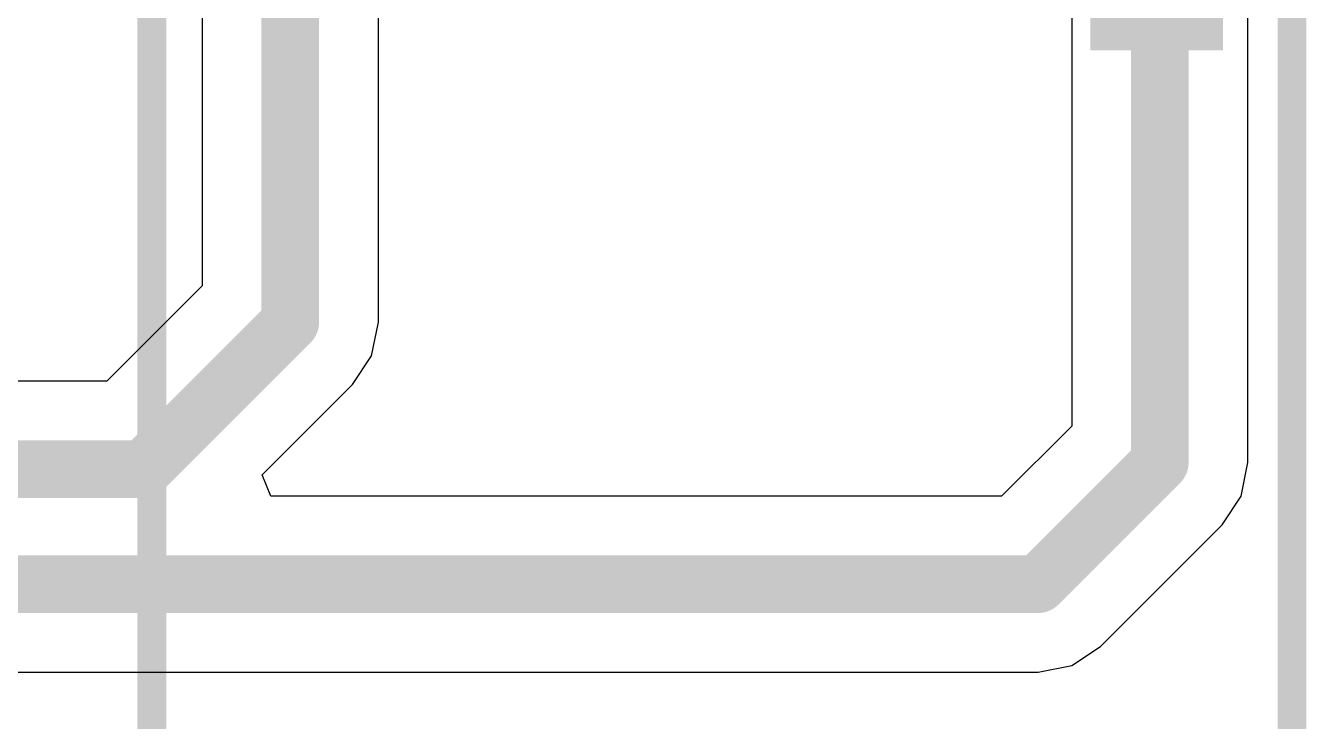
# Model space of a CAD drawing. Header units: inches. Extents: x -3 to 5259, y -3 to 5282.
# Drawn here: x 119.6 to 125.25, y 23.89 to 26.96 of the extents above; entities that cross this region are included whole.
import ezdxf

# ---------------------------------------------------------------- set-up
doc = ezdxf.new("R2010")
doc.units = ezdxf.units.IN
for name, color, linetype in [('Layer 2', 76, 'Continuous'), ('Top Layer', 1, 'Continuous'), ('Top Overlay', 2, 'Continuous'), ('Top Paste', 8, 'Continuous'), ('Top Solder', 216, 'Continuous')]:
    doc.layers.add(name, color=color, linetype=linetype)

# ---------------------------------------------------------------- blocks, each defined once
blk = doc.blocks.new('SOIC_8_0_154___3_90___W______21')
at = {"layer": 'Top Layer'}
for points in [[(-3.475, 1.605), (-3.475, 2.205), (-1.925, 2.205), (-1.925, 1.605)], [(1.925, 1.605), (1.925, 2.205), (3.475, 2.205), (3.475, 1.605)], [(-3.475, 0.335), (-3.475, 0.935), (-1.925, 0.935), (-1.925, 0.335)], [(1.925, 0.335), (1.925, 0.935), (3.475, 0.935), (3.475, 0.335)], [(-3.475, -0.935), (-3.475, -0.335), (-1.925, -0.335), (-1.925, -0.935)], [(1.925, -0.935), (1.925, -0.335), (3.475, -0.335), (3.475, -0.935)], [(-3.475, -2.205), (-3.475, -1.605), (-1.925, -1.605), (-1.925, -2.205)], [(1.925, -2.205), (1.925, -1.605), (3.475, -1.605), (3.475, -2.205)]]:
    blk.add_hatch(color=1, dxfattribs=at).paths.add_polyline_path(points)
at = {"layer": 'Top Overlay'}
blk.add_hatch(color=2, dxfattribs=at).paths.add_polyline_path([(-1.8382, 1.6257), (-1.4826, 1.6257), (-1.4826, 2.2099), (-1.8382, 2.2099)])
at = {"layer": 'Top Paste'}
for points in [[(-3.475, 1.605), (-3.475, 2.205), (-1.925, 2.205), (-1.925, 1.605)], [(1.925, 1.605), (1.925, 2.205), (3.475, 2.205), (3.475, 1.605)], [(-3.475, 0.335), (-3.475, 0.935), (-1.925, 0.935), (-1.925, 0.335)], [(1.925, 0.335), (1.925, 0.935), (3.475, 0.935), (3.475, 0.335)], [(-3.475, -0.935), (-3.475, -0.335), (-1.925, -0.335), (-1.925, -0.935)], [(1.925, -0.935), (1.925, -0.335), (3.475, -0.335), (3.475, -0.935)], [(-3.475, -2.205), (-3.475, -1.605), (-1.925, -1.605), (-1.925, -2.205)], [(1.925, -2.205), (1.925, -1.605), (3.475, -1.605), (3.475, -2.205)]]:
    blk.add_hatch(color=8, dxfattribs=at).paths.add_polyline_path(points)
at = {"layer": 'Top Solder'}
for points in [[(-3.5766, 1.5034), (-3.5766, 2.3066), (-1.8234, 2.3066), (-1.8234, 1.5034)], [(1.8234, 1.5034), (1.8234, 2.3066), (3.5766, 2.3066), (3.5766, 1.5034)], [(-3.5766, 0.2334), (-3.5766, 1.0366), (-1.8234, 1.0366), (-1.8234, 0.2334)], [(1.8234, 0.2334), (1.8234, 1.0366), (3.5766, 1.0366), (3.5766, 0.2334)], [(-3.5766, -1.0366), (-3.5766, -0.2334), (-1.8234, -0.2334), (-1.8234, -1.0366)], [(1.8234, -1.0366), (1.8234, -0.2334), (3.5766, -0.2334), (3.5766, -1.0366)], [(-3.5766, -2.3066), (-3.5766, -1.5034), (-1.8234, -1.5034), (-1.8234, -2.3066)], [(1.8234, -2.3066), (1.8234, -1.5034), (3.5766, -1.5034), (3.5766, -2.3066)]]:
    blk.add_hatch(color=216, dxfattribs=at).paths.add_polyline_path(points)
at = {"layer": 'Top Overlay'}
for points in [[(1.8034, 2.5146, 0.127, 0.127, 0), (-1.8288, 2.5146, 0.127, 0.127, 0)], [(-3.667, 1.9304, 0.127, 0.127, 0), (-3.794, 2.0574, 0.127, 0.127, 0)], [(-3.794, 1.8034, 0.127, 0.127, 0), (-3.794, 2.0574, 0.127, 0.127, 0)], [(-3.794, 1.8034, 0.127, 0.127, 0), (-3.667, 1.9304, 0.127, 0.127, 0)], [(1.8034, -2.5146, 0.127, 0.127, 0), (-1.8288, -2.5146, 0.127, 0.127, 0)]]:
    blk.add_lwpolyline(points, format="xyseb", dxfattribs=at)
for points in [[(-1.8605, 2.5146, 0.0635, 0.0635, 1), (-1.7971, 2.5146, 0.0635, 0.0635, 1)], [(1.7716, 2.5146, 0.0635, 0.0635, 1), (1.8352, 2.5146, 0.0635, 0.0635, 1)], [(-3.8258, 2.0574, 0.0635, 0.0635, 1), (-3.7623, 2.0574, 0.0635, 0.0635, 1)], [(-3.8258, 2.0574, 0.0635, 0.0635, 1), (-3.7623, 2.0574, 0.0635, 0.0635, 1)], [(-3.6988, 1.9304, 0.0635, 0.0635, 1), (-3.6353, 1.9304, 0.0635, 0.0635, 1)], [(-3.6988, 1.9304, 0.0635, 0.0635, 1), (-3.6353, 1.9304, 0.0635, 0.0635, 1)], [(-3.8258, 1.8034, 0.0635, 0.0635, 1), (-3.7623, 1.8034, 0.0635, 0.0635, 1)], [(-3.8258, 1.8034, 0.0635, 0.0635, 1), (-3.7623, 1.8034, 0.0635, 0.0635, 1)], [(-1.8605, -2.5146, 0.0635, 0.0635, 1), (-1.7971, -2.5146, 0.0635, 0.0635, 1)], [(1.7716, -2.5146, 0.0635, 0.0635, 1), (1.8352, -2.5146, 0.0635, 0.0635, 1)]]:
    blk.add_lwpolyline(points, format="xyseb", close=True, dxfattribs=at)

msp = doc.modelspace()

# ---------------------------------------------------------------- linework, layer by layer
at = {"layer": 'Layer 2'}
for p, q in [((120.3811, 30.8583), (120.3811, 25.8103)), ((121.158, 25.6494), (121.158, 30.8583)), ((124.2165, 30.8583), (124.2165, 25.1912)), ((124.9934, 25.0303), (124.9934, 30.8583)), ((120.3811, 25.8103), (119.9607, 25.3899)), ((121.1284, 25.5007), (121.158, 25.6494)), ((121.0442, 25.3747), (121.1284, 25.5007)), ((119.9607, 25.3899), (103.2986, 25.3899)), ((120.6453, 24.9758), (121.0442, 25.3747)), ((124.2165, 25.1912), (123.9071, 24.8819)), ((124.9638, 24.8817), (124.9934, 25.0303)), ((120.6842, 24.8819), (120.6453, 24.9758)), ((123.9071, 24.8819), (120.6842, 24.8819)), ((124.8796, 24.7556), (124.9638, 24.8817)), ((124.3427, 24.2188), (124.8796, 24.7556)), ((124.2167, 24.1345), (124.3427, 24.2188)), ((124.068, 24.105), (124.2167, 24.1345)), ((103.5587, 24.105), (124.068, 24.105))]:
    msp.add_line(p, q, dxfattribs=at)
for points in [[(120.7695, 25.6494, 0.254, 0.254, 0), (120.7695, 31.2533, 0.254, 0.254, 0)], [(124.6049, 25.0303, 0.254, 0.254, 0), (124.6049, 31.2533, 0.254, 0.254, 0)], [(120.1216, 25.0014, 0.254, 0.254, 0), (120.7695, 25.6494, 0.254, 0.254, 0)], [(124.068, 24.4934, 0.254, 0.254, 0), (124.6049, 25.0303, 0.254, 0.254, 0)], [(103.1377, 25.0014, 0.254, 0.254, 0), (120.1216, 25.0014, 0.254, 0.254, 0)], [(102.8946, 24.4934, 0.254, 0.254, 0), (124.068, 24.4934, 0.254, 0.254, 0)]]:
    msp.add_lwpolyline(points, format="xyseb", dxfattribs=at)
for points in [[(120.706, 25.6494, 0.127, 0.127, 1), (120.833, 25.6494, 0.127, 0.127, 1)], [(120.706, 25.6494, 0.127, 0.127, 1), (120.833, 25.6494, 0.127, 0.127, 1)], [(124.5414, 25.0303, 0.127, 0.127, 1), (124.6684, 25.0303, 0.127, 0.127, 1)], [(124.5414, 25.0303, 0.127, 0.127, 1), (124.6684, 25.0303, 0.127, 0.127, 1)], [(120.0581, 25.0014, 0.127, 0.127, 1), (120.1851, 25.0014, 0.127, 0.127, 1)], [(120.0581, 25.0014, 0.127, 0.127, 1), (120.1851, 25.0014, 0.127, 0.127, 1)], [(124.0045, 24.4934, 0.127, 0.127, 1), (124.1315, 24.4934, 0.127, 0.127, 1)], [(124.0045, 24.4934, 0.127, 0.127, 1), (124.1315, 24.4934, 0.127, 0.127, 1)]]:
    msp.add_lwpolyline(points, format="xyseb", close=True, dxfattribs=at)

# ---------------------------------------------------------------- block references
at = {"rotation": 270}
msp.add_blockref('SOIC_8_0_154___3_90___W______21', (122.6734, 25.3666), dxfattribs=at)

doc.saveas('drawing.dxf')
